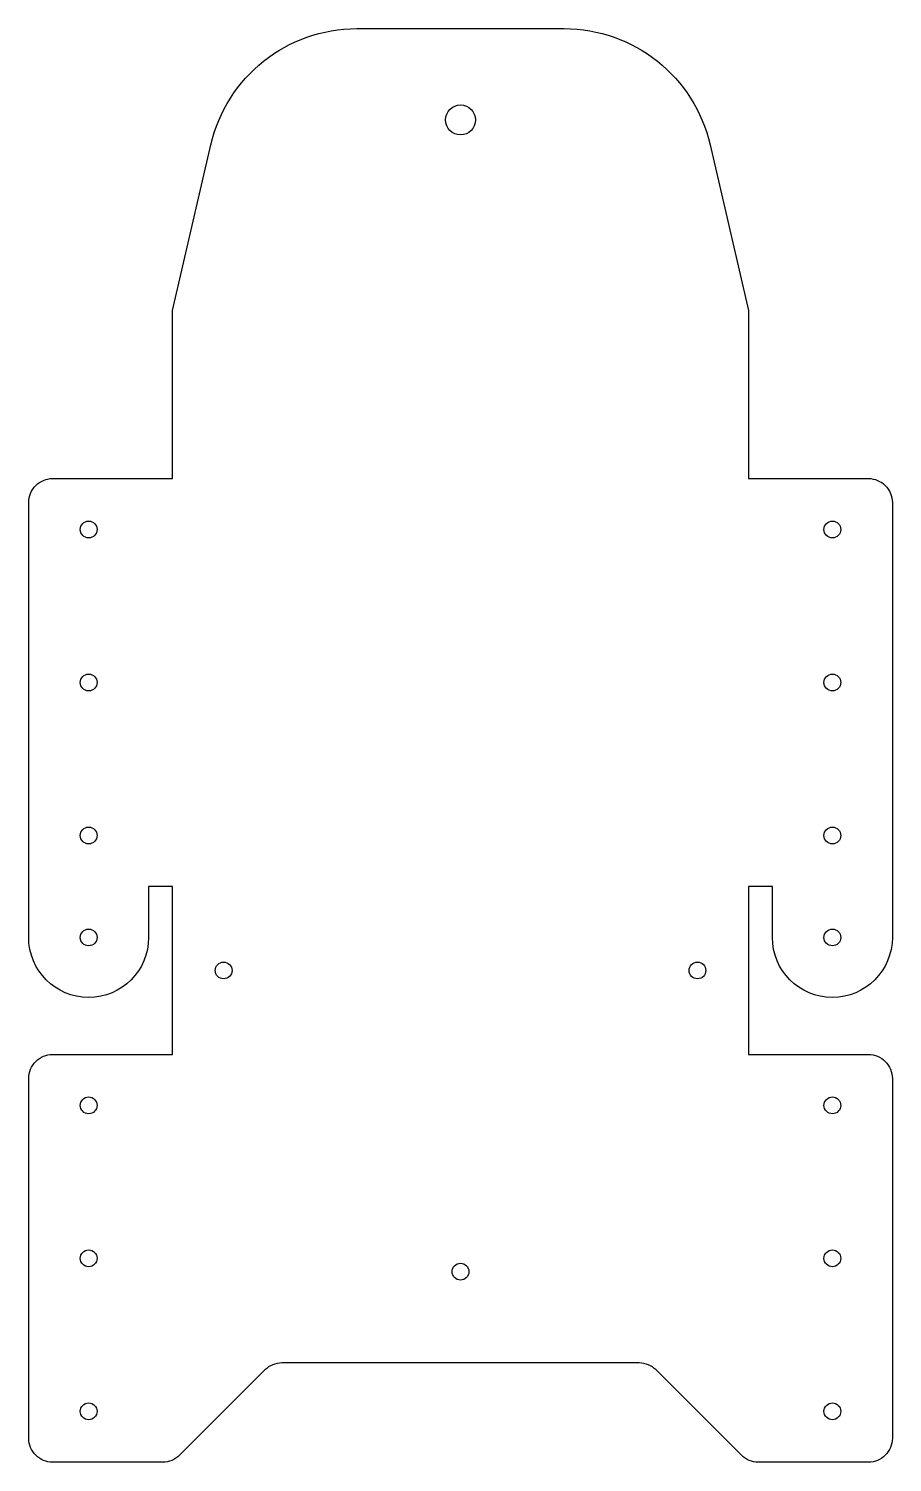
# Model space of a CAD drawing. Header units: millimetres. Extents: x 2501 to 2645, y 1440 to 1679.
import ezdxf

# ---------------------------------------------------------------- set-up
doc = ezdxf.new("R2010")
doc.units = ezdxf.units.MM

msp = doc.modelspace()

# ---------------------------------------------------------------- linework, layer by layer
msp.add_lwpolyline([(2602.78, 1456.82), (2543.22, 1456.82, 0.198912), (2540.39, 1455.65), (2526.17, 1441.43, -0.198912), (2523.34, 1440.26), (2505, 1440.26, -0.414214), (2501, 1444.26), (2501, 1504.26, -0.414214), (2505, 1508.26), (2525, 1508.26), (2525, 1536.26), (2521, 1536.26), (2521, 1527.76, -1), (2501, 1527.76), (2501, 1600.26, -0.414214), (2505, 1604.26), (2525, 1604.26), (2525, 1632.26), (2531.37, 1659.88, -0.349216), (2555.73, 1679.26), (2590.26, 1679.26, -0.349216), (2614.62, 1659.88), (2621, 1632.26), (2621, 1604.26), (2641, 1604.26, -0.414214), (2645, 1600.26), (2645, 1527.76, -1), (2625, 1527.76), (2625, 1536.26), (2621, 1536.26), (2621, 1508.26), (2641, 1508.26, -0.414214), (2645, 1504.26), (2645, 1444.26, -0.414214), (2641, 1440.26), (2622.65, 1440.26, -0.198912), (2619.83, 1441.43), (2605.6, 1455.65, 0.198912)], format="xyb", close=True)
for centre, radius in [((2573, 1664.04), 2.5), ((2511, 1595.76), 1.4), ((2635, 1595.76), 1.4), ((2511, 1570.26), 1.4), ((2635, 1570.26), 1.4), ((2511, 1544.76), 1.4), ((2635, 1544.76), 1.4), ((2511, 1527.76), 1.4), ((2635, 1527.76), 1.4), ((2533.5, 1522.26), 1.4), ((2612.5, 1522.26), 1.4), ((2511, 1499.76), 1.4), ((2635, 1499.76), 1.4), ((2511, 1474.26), 1.4), ((2635, 1474.26), 1.4), ((2573, 1472.04), 1.4), ((2511, 1448.76), 1.4), ((2635, 1448.76), 1.4)]:
    msp.add_circle(centre, radius)

doc.saveas('drawing.dxf')
